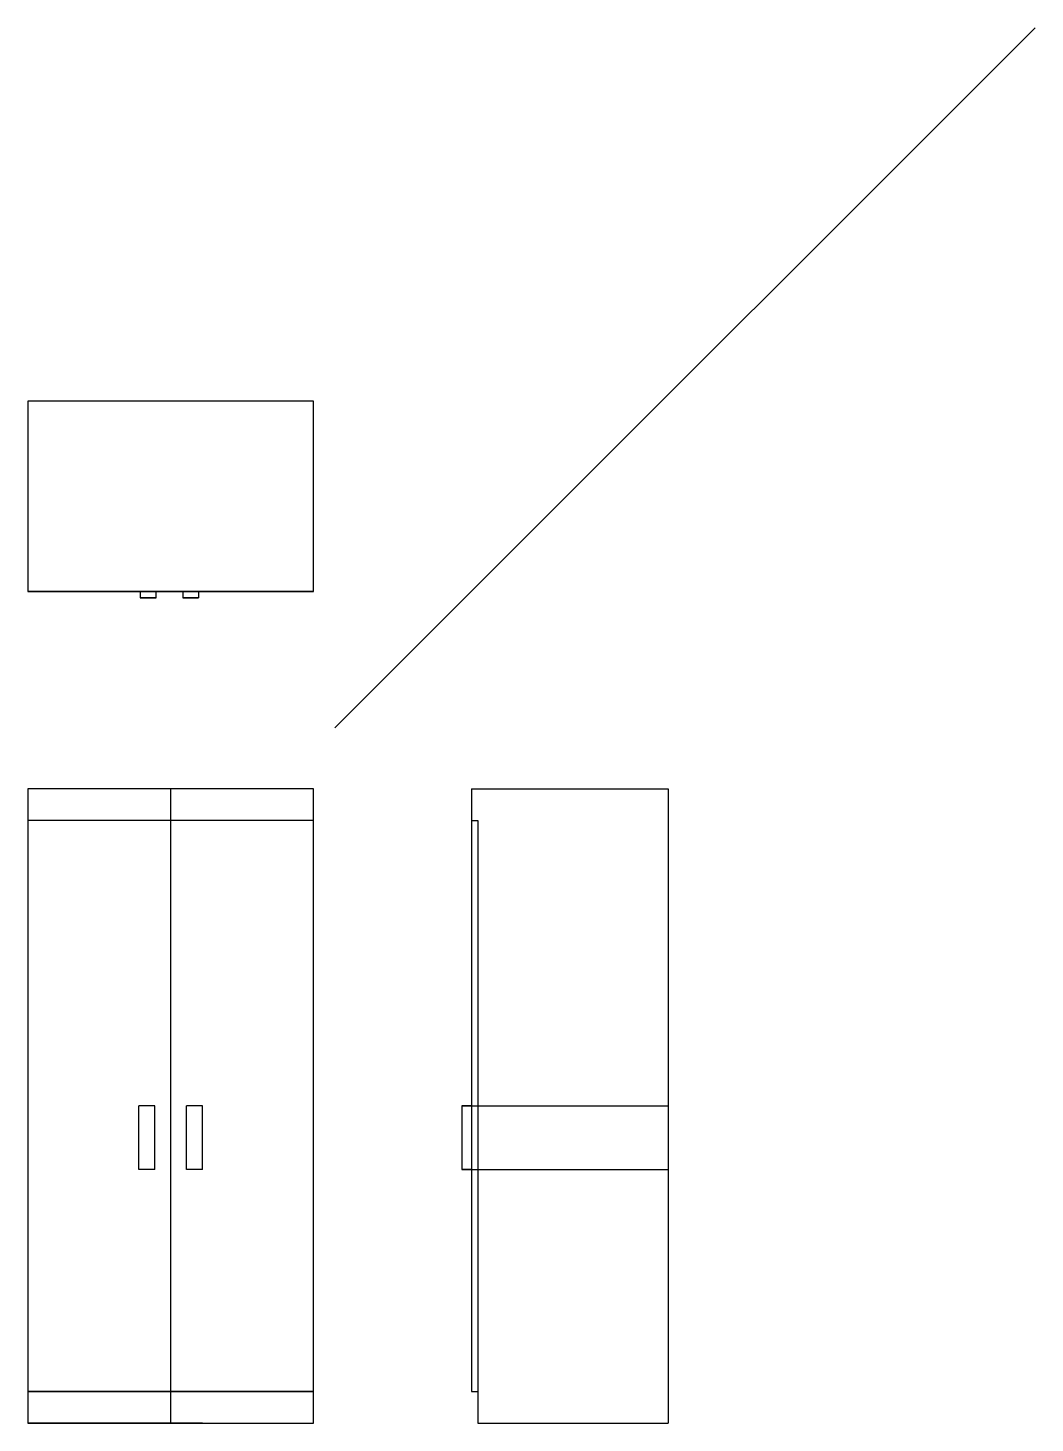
# Model space of a CAD drawing. Header units: millimetres. Extents: x 746 to 3921, y 560 to 4960.
import ezdxf

# ---------------------------------------------------------------- set-up
doc = ezdxf.new("R2010")
doc.units = ezdxf.units.MM

msp = doc.modelspace()

# ---------------------------------------------------------------- linework, layer by layer
for p, q in [((2143.4, 3182), (3921, 4959.6)), ((1646, 3782), (746, 3782)), ((746, 3782), (746, 3182)), ((1646, 3782), (746, 3782)), ((1646, 3182), (1646, 3782)), ((746, 3182), (1646, 3182)), ((1646, 3182), (746, 3182)), ((1099.8, 3182), (1099.8, 3162)), ((1150, 3162), (1150, 3182)), ((1233.9, 3182), (1233.9, 3162)), ((1283.5, 3181), (1283.5, 3162)), ((2143.4, 3182), (1713.7, 2752.3)), ((1099.8, 3162), (1150, 3162)), ((1099.8, 3162), (1150, 3162)), ((1150, 3162), (1099.8, 3162)), ((1233.9, 3162), (1283.5, 3162)), ((1283.5, 3162), (1233.9, 3162)), ((1646, 2559.8), (746, 2559.8)), ((746, 2559.8), (746, 559.8)), ((1646, 2559.8), (746, 2559.8)), ((1196, 559.8), (1196, 2559.8)), ((1646, 559.8), (1646, 2559.8)), ((2144.3, 2559.8), (2144.3, 659.8)), ((2144.3, 2559.8), (2764.3, 2559.8)), ((2764.3, 2559.8), (2764.3, 559.8)), ((1646, 2459.8), (746, 2459.8)), ((1646, 2459.8), (746, 2459.8)), ((2144.3, 2459.8), (2164.3, 2459.8)), ((2164.3, 2459.8), (2164.3, 559.8)), ((1096, 1359.8), (1096, 1559.8)), ((1146, 1559.8), (1096, 1559.8)), ((1146, 1359.8), (1146, 1559.8)), ((1296, 1559.8), (1246, 1559.8)), ((1246, 1359.8), (1246, 1559.8)), ((1296, 1359.8), (1296, 1559.8)), ((2144.3, 1559.8), (2114.3, 1559.8)), ((2114.3, 1559.8), (2114.3, 1359.8)), ((2114.3, 1559.8), (2764.3, 1559.8)), ((2114.3, 1559.8), (2764.3, 1559.8)), ((1146, 1359.8), (1096, 1359.8)), ((1296, 1359.8), (1246, 1359.8)), ((2144.3, 1359.8), (2114.3, 1359.8)), ((2114.3, 1359.8), (2764.3, 1359.8)), ((2114.3, 1359.8), (2764.3, 1359.8)), ((746, 659.8), (1646, 659.8)), ((1646, 659.8), (746, 659.8)), ((2144.3, 659.8), (2164.3, 659.8)), ((746, 559.8), (1646, 559.8)), ((1296, 559.8), (746, 559.8)), ((2164.3, 559.8), (2764.3, 559.8)), ((2164.3, 559.8), (2764.3, 559.8))]:
    msp.add_line(p, q)

doc.saveas('drawing.dxf')
